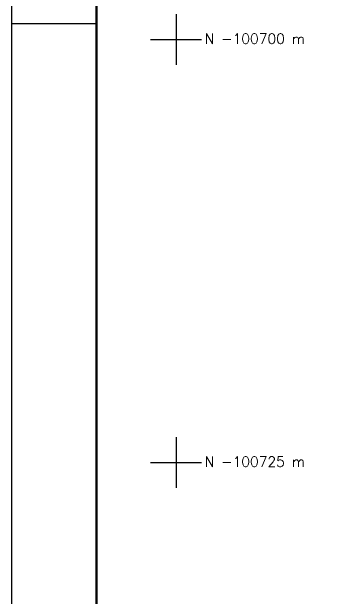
# Model space of a CAD drawing. Header units: metres. Extents: x -84460 to -84291, y -100758 to -100640.
# Drawn here: x -84459.7 to -84440.19, y -100733.03 to -100698.36 of the extents above; entities that cross this region are included whole.
import ezdxf

# ---------------------------------------------------------------- set-up
doc = ezdxf.new("R2010")
doc.units = ezdxf.units.M
doc.header["$MEASUREMENT"] = 0
doc.layers.get('0').update_dxf_attribs({"color": 35})
doc.layers.add('LEGENDA', color=7, linetype='Continuous')
doc.styles.add('5mm', font='simplex', dxfattribs={"height": 5})

msp = doc.modelspace()

# ---------------------------------------------------------------- linework, layer by layer
at = {"color": 7}
for p, q in [((-84450, -100698.5), (-84450, -100701.5)), ((-84451.5, -100700), (-84448.5, -100700)), ((-84450, -100723.5), (-84450, -100726.5)), ((-84451.5, -100725), (-84448.5, -100725))]:
    msp.add_line(p, q, dxfattribs=at)
at = {"layer": 'LEGENDA', "lineweight": 50}
msp.add_line((-84454.69, -100757.457), (-84454.69, -100640.518), dxfattribs=at)
at = {"layer": 'LEGENDA'}
msp.add_line((-84459.696, -100699.058), (-84454.69, -100699.058), dxfattribs=at)
msp.add_lwpolyline([(-84291.496, -100758.458), (-84459.696, -100758.458), (-84459.696, -100639.517), (-84291.496, -100639.517)], close=True, dxfattribs=at)

# ---------------------------------------------------------------- texts
at = {"color": 7, "style": '5mm'}
for s, p in [('N -100700 m', (-84448.31, -100700.258)), ('N -100725 m', (-84448.31, -100725.258))]:
    msp.add_text(s, height=0.6, dxfattribs=at).set_placement(p)

doc.saveas('drawing.dxf')
